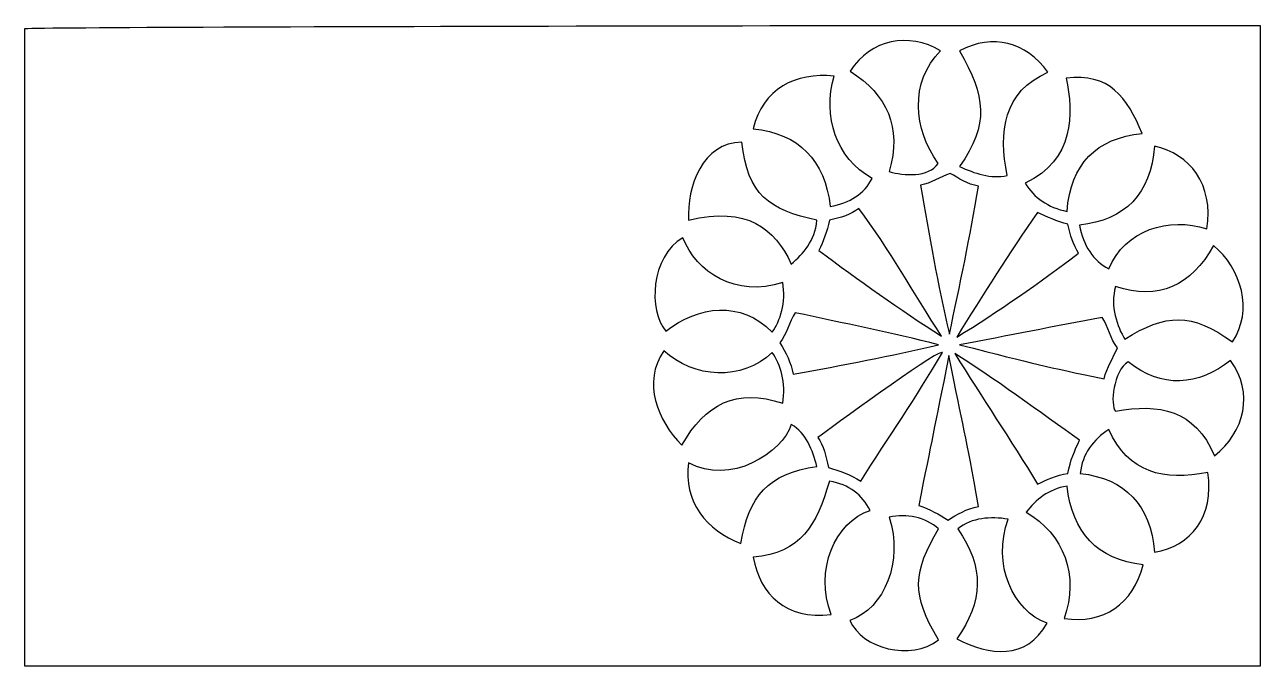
# Model space of a CAD drawing. Header units: centimetres. Extents: x -13.7 to 12.1, y -5.9 to 7.5.
import ezdxf

# ---------------------------------------------------------------- set-up
doc = ezdxf.new("R2010")
doc.units = ezdxf.units.CM
doc.header["$MEASUREMENT"] = 0
doc.layers.add('Layer 1', color=7, linetype='Continuous')

msp = doc.modelspace()

# ---------------------------------------------------------------- linework, layer by layer
at = {"layer": 'Layer 1', "color": 1}
for points, knots in [([(-13.681, 7.44024), (-13.681, 2.99575), (-13.681, -1.44858), (-13.681, -5.89311), (-13.681, -5.89311), (-5.07532, -5.89311), (3.53037, -5.89311), (12.13605, -5.89311), (12.13605, -5.89311), (12.13605, -1.42823), (12.13605, 3.03625), (12.13605, 7.50113), (12.13605, 7.50113), (9.982, 7.52124), (-13.68161, 7.48668), (-13.681, 7.44024)], [0, 0, 0, 0, 0.2, 0.2, 0.2, 0.2, 0.4, 0.4, 0.4, 0.4, 0.6, 0.6, 0.6, 0.6, 1, 1, 1, 1]), ([(5.45562, 6.97562), (4.80578, 6.32753), (4.89008, 5.33084), (5.40793, 4.61944), (5.40793, 4.61944), (5.2029, 4.32642), (4.68592, 4.35736), (4.38221, 4.45104), (4.38221, 4.45104), (4.64593, 5.38161), (4.34499, 6.0526), (3.56778, 6.54784), (3.56778, 6.54784), (3.99654, 7.22496), (4.7898, 7.36666), (5.45562, 6.97562)], [0, 0, 0, 0, 0.2, 0.2, 0.2, 0.2, 0.4, 0.4, 0.4, 0.4, 0.6, 0.6, 0.6, 0.6, 1, 1, 1, 1]), ([(7.70004, 6.52754), (6.76793, 6.12911), (6.6676, 5.27767), (6.846, 4.36984), (6.846, 4.36984), (6.49983, 4.28848), (6.16706, 4.41768), (5.85256, 4.55329), (5.85256, 4.55329), (6.47666, 5.45876), (6.3933, 6.01693), (5.85256, 6.97562), (5.85256, 6.97562), (6.55023, 7.34427), (7.23413, 7.16436), (7.70004, 6.52754)], [0, 0, 0, 0, 0.2, 0.2, 0.2, 0.2, 0.4, 0.4, 0.4, 0.4, 0.6, 0.6, 0.6, 0.6, 1, 1, 1, 1]), ([(3.23028, 6.44634), (2.99167, 5.6018), (3.26458, 4.73747), (4.02489, 4.30895), (4.02489, 4.30895), (3.86159, 3.98092), (3.55762, 3.79752), (3.15104, 3.71878), (3.15104, 3.71878), (3.03395, 4.69127), (2.50203, 5.2392), (1.54128, 5.3472), (1.54128, 5.3472), (1.73047, 6.17711), (2.43422, 6.53199), (3.23028, 6.44634)], [0, 0, 0, 0, 0.2, 0.2, 0.2, 0.2, 0.4, 0.4, 0.4, 0.4, 0.6, 0.6, 0.6, 0.6, 1, 1, 1, 1]), ([(9.66712, 5.24495), (8.70583, 5.15108), (8.17754, 4.61363), (8.09771, 3.61653), (8.09771, 3.61653), (7.69698, 3.70124), (7.40847, 3.90204), (7.22313, 4.20745), (7.22313, 4.20745), (8.25256, 4.69025), (8.23836, 5.67007), (8.0779, 6.40574), (8.0779, 6.40574), (8.97294, 6.51855), (9.35773, 6.00468), (9.66712, 5.24495)], [0, 0, 0, 0, 0.2, 0.2, 0.2, 0.2, 0.4, 0.4, 0.4, 0.4, 0.6, 0.6, 0.6, 0.6, 1, 1, 1, 1]), ([(1.30282, 5.06226), (1.30306, 5.06226), (1.30332, 5.06226), (1.30356, 5.06226), (1.30356, 5.06226), (1.41527, 3.97477), (1.88283, 3.63822), (2.87296, 3.43384), (2.87296, 3.43384), (2.82488, 2.99454), (2.5966, 2.73956), (2.33662, 2.51738), (2.33662, 2.51738), (1.98577, 3.26642), (1.41764, 3.72645), (0.19052, 3.43384), (0.19052, 3.43384), (0.1457, 4.13188), (0.48487, 5.06226), (1.30282, 5.06226)], [0, 0, 0, 0, 0.16666667, 0.16666667, 0.16666667, 0.16666667, 0.33333333, 0.33333333, 0.33333333, 0.33333333, 0.5, 0.5, 0.5, 0.5, 0.66666667, 0.66666667, 0.66666667, 0.66666667, 1, 1, 1, 1]), ([(9.92539, 4.98031), (10.66471, 4.81196), (11.16943, 4.19698), (11.01788, 3.2504), (11.01788, 3.2504), (10.2291, 3.51396), (9.30434, 3.23049), (8.97156, 2.41589), (8.97156, 2.41589), (8.63706, 2.58882), (8.44285, 2.9049), (8.35598, 3.33159), (8.35598, 3.33159), (9.31504, 3.43459), (9.84298, 3.97902), (9.92539, 4.98031)], [0, 0, 0, 0, 0.2, 0.2, 0.2, 0.2, 0.4, 0.4, 0.4, 0.4, 0.6, 0.6, 0.6, 0.6, 1, 1, 1, 1]), ([(5.65372, 4.41044), (5.8431, 4.31267), (6.00387, 4.18514), (6.25023, 4.1458), (6.25023, 4.1458), (6.06846, 3.0835), (5.85934, 2.07572), (5.64052, 1.05135), (5.64052, 1.05135), (5.39657, 2.09488), (5.2156, 3.10887), (5.03814, 4.1661), (5.03814, 4.1661), (5.25733, 4.20696), (5.44702, 4.33306), (5.65372, 4.41044)], [0, 0, 0, 0, 0.2, 0.2, 0.2, 0.2, 0.4, 0.4, 0.4, 0.4, 0.6, 0.6, 0.6, 0.6, 1, 1, 1, 1]), ([(3.74681, 3.67818), (4.38305, 2.8308), (4.89935, 1.89989), (5.47543, 1.01076), (5.47543, 1.01076), (4.61178, 1.5543), (3.73689, 2.18641), (2.91258, 2.80232), (2.91258, 2.80232), (3.00962, 2.98788), (3.08307, 3.19819), (3.13123, 3.43384), (3.13123, 3.43384), (3.36702, 3.484), (3.58622, 3.55098), (3.74681, 3.67818)], [0, 0, 0, 0, 0.2, 0.2, 0.2, 0.2, 0.4, 0.4, 0.4, 0.4, 0.6, 0.6, 0.6, 0.6, 1, 1, 1, 1]), ([(7.48139, 3.59623), (7.68287, 3.50409), (7.87891, 3.40595), (8.11752, 3.35189), (8.11752, 3.35189), (8.16042, 3.11764), (8.24019, 2.92128), (8.33617, 2.74142), (8.33617, 2.74142), (7.51628, 2.12188), (6.6706, 1.52305), (5.79313, 0.99046), (5.79313, 0.99046), (6.34016, 1.87526), (6.89318, 2.75363), (7.48139, 3.59623)], [0, 0, 0, 0, 0.2, 0.2, 0.2, 0.2, 0.4, 0.4, 0.4, 0.4, 0.6, 0.6, 0.6, 0.6, 1, 1, 1, 1]), ([(0.07166, 3.06696), (0.34413, 2.34842), (1.18175, 1.80644), (2.1576, 2.13095), (2.1576, 2.13095), (2.23216, 1.7109), (2.10555, 1.33235), (1.93895, 1.0927), (1.93895, 1.0927), (1.2784, 1.76501), (0.39369, 1.64392), (-0.28639, 1.113), (-0.28639, 1.113), (-0.65396, 1.53919), (-0.60293, 2.67695), (0.07166, 3.06696)], [0, 0, 0, 0, 0.2, 0.2, 0.2, 0.2, 0.4, 0.4, 0.4, 0.4, 0.6, 0.6, 0.6, 0.6, 1, 1, 1, 1]), ([(11.15728, 2.90457), (11.73845, 2.42394), (11.99895, 1.54868), (11.55422, 0.88896), (11.55422, 0.88896), (10.7016, 1.51182), (10.15849, 1.47794), (9.30907, 0.94986), (9.30907, 0.94986), (9.14077, 1.1965), (8.9959, 1.64293), (9.11097, 2.04901), (9.11097, 2.04901), (10.00202, 1.75431), (10.70191, 2.05874), (11.15728, 2.90457)], [0, 0, 0, 0, 0.2, 0.2, 0.2, 0.2, 0.4, 0.4, 0.4, 0.4, 0.6, 0.6, 0.6, 0.6, 1, 1, 1, 1]), ([(2.41586, 1.49943), (3.42258, 1.28243), (4.43985, 1.07716), (5.41527, 0.82807), (5.41527, 0.82807), (4.42883, 0.59706), (3.40984, 0.39949), (2.37624, 0.21685), (2.37624, 0.21685), (2.32734, 0.45146), (2.2304, 0.67156), (2.09817, 0.86867), (2.09817, 0.86867), (2.23802, 1.04426), (2.29237, 1.30707), (2.41586, 1.49943)], [0, 0, 0, 0, 0.2, 0.2, 0.2, 0.2, 0.4, 0.4, 0.4, 0.4, 0.6, 0.6, 0.6, 0.6, 1, 1, 1, 1]), ([(8.83289, 1.39794), (8.96688, 1.21633), (9.00427, 0.93613), (9.15059, 0.76717), (9.15059, 0.76717), (9.05811, 0.54983), (8.93316, 0.36534), (8.87251, 0.11535), (8.87251, 0.11535), (7.5951, 0.38504), (7.48472, 0.41518), (5.85256, 0.82807), (5.85256, 0.82807), (6.84663, 1.0148), (7.83749, 1.21853), (8.83289, 1.39794)], [0, 0, 0, 0, 0.2, 0.2, 0.2, 0.2, 0.4, 0.4, 0.4, 0.4, 0.6, 0.6, 0.6, 0.6, 1, 1, 1, 1]), ([(-0.32601, 0.70552), (0.29216, 0.12525), (1.31012, 0.06538), (1.93895, 0.66492), (1.93895, 0.66492), (2.10997, 0.42127), (2.23085, 0.03432), (2.1576, -0.39362), (2.1576, -0.39362), (1.19592, -0.06677), (0.52827, -0.4115), (0.05185, -1.26873), (0.05185, -1.26873), (-0.45971, -0.76528), (-0.78393, 0.04828), (-0.32601, 0.70552)], [0, 0, 0, 0, 0.2, 0.2, 0.2, 0.2, 0.4, 0.4, 0.4, 0.4, 0.6, 0.6, 0.6, 0.6, 1, 1, 1, 1]), ([(5.48204, 0.66868), (5.48847, 0.66908), (5.49302, 0.66793), (5.49524, 0.66492), (5.49524, 0.66492), (4.95211, -0.25779), (4.35584, -1.12625), (3.78643, -2.02204), (3.78643, -2.02204), (3.57905, -1.88647), (3.34809, -1.80075), (3.11142, -1.73711), (3.11142, -1.73711), (3.06385, -1.50086), (3.00589, -1.27542), (2.89277, -1.10634), (2.89277, -1.10634), (3.1228, -0.94415), (5.28258, 0.65625), (5.48204, 0.66868)], [0, 0, 0, 0, 0.16666667, 0.16666667, 0.16666667, 0.16666667, 0.33333333, 0.33333333, 0.33333333, 0.33333333, 0.5, 0.5, 0.5, 0.5, 0.66666667, 0.66666667, 0.66666667, 0.66666667, 1, 1, 1, 1]), ([(5.62731, 0.60403), (5.93497, -0.92945), (5.9711, -1.00233), (6.25023, -2.55132), (6.25023, -2.55132), (5.99654, -2.60352), (5.79879, -2.71337), (5.6141, -2.83625), (5.6141, -2.83625), (5.4215, -2.72147), (5.23232, -2.60358), (4.99852, -2.53102), (4.99852, -2.53102), (5.28552, -1.09902), (5.30865, -1.01067), (5.62731, 0.60403)], [0, 0, 0, 0, 0.2, 0.2, 0.2, 0.2, 0.4, 0.4, 0.4, 0.4, 0.6, 0.6, 0.6, 0.6, 1, 1, 1, 1]), ([(5.75351, 0.64463), (6.48441, 0.19415), (7.59714, -0.62432), (8.35598, -1.16724), (8.35598, -1.16724), (8.26192, -1.38299), (8.16152, -1.59183), (8.11752, -1.8589), (8.11752, -1.8589), (7.87135, -1.89845), (7.67843, -1.99306), (7.48139, -2.08294), (7.48139, -2.08294), (6.91694, -1.16172), (6.32428, -0.27015), (5.75351, 0.64463)], [0, 0, 0, 0, 0.2, 0.2, 0.2, 0.2, 0.4, 0.4, 0.4, 0.4, 0.6, 0.6, 0.6, 0.6, 1, 1, 1, 1]), ([(11.5146, 0.50253), (12.01007, -0.16912), (11.80796, -0.99889), (11.17709, -1.49277), (11.17709, -1.49277), (10.77162, -0.52284), (10.02279, -0.39635), (9.11097, -0.55601), (9.11097, -0.55601), (8.99643, -0.44108), (9.06029, 0.28973), (9.37804, 0.47396), (9.37804, 0.47396), (10.05447, -0.09713), (10.8575, -0.02293), (11.5146, 0.50253)], [0, 0, 0, 0, 0.2, 0.2, 0.2, 0.2, 0.4, 0.4, 0.4, 0.4, 0.6, 0.6, 0.6, 0.6, 1, 1, 1, 1]), ([(2.33662, -0.83418), (2.65191, -1.02232), (2.78166, -1.37326), (2.87296, -1.71681), (2.87296, -1.71681), (1.84525, -1.8516), (1.44713, -2.34614), (1.28301, -3.32493), (1.28301, -3.32493), (0.56352, -3.05951), (0.07587, -2.44809), (0.19052, -1.63561), (0.19052, -1.63561), (1.05097, -2.12694), (2.15644, -1.42894), (2.33662, -0.83418)], [0, 0, 0, 0, 0.2, 0.2, 0.2, 0.2, 0.4, 0.4, 0.4, 0.4, 0.6, 0.6, 0.6, 0.6, 1, 1, 1, 1]), ([(8.97156, -0.9432), (9.3744, -1.84918), (10.12789, -2.03006), (11.03769, -1.8386), (11.03769, -1.8386), (11.18337, -2.76601), (10.68809, -3.37723), (9.92539, -3.50837), (9.92539, -3.50837), (9.84237, -2.51454), (9.31735, -1.97303), (8.37579, -1.8589), (8.37579, -1.8589), (8.41225, -1.45195), (8.6483, -1.15378), (8.97156, -0.9432)], [0, 0, 0, 0, 0.2, 0.2, 0.2, 0.2, 0.4, 0.4, 0.4, 0.4, 0.6, 0.6, 0.6, 0.6, 1, 1, 1, 1]), ([(3.13123, -2.02204), (3.54901, -2.08929), (3.81801, -2.30855), (3.98527, -2.63251), (3.98527, -2.63251), (3.25637, -2.86936), (2.80648, -3.89631), (3.17085, -4.81126), (3.17085, -4.81126), (2.21623, -4.91363), (1.68483, -4.4063), (1.54128, -3.60987), (1.54128, -3.60987), (2.54112, -3.52899), (2.86676, -2.94351), (3.13123, -2.02204)], [0, 0, 0, 0, 0.2, 0.2, 0.2, 0.2, 0.4, 0.4, 0.4, 0.4, 0.6, 0.6, 0.6, 0.6, 1, 1, 1, 1]), ([(8.09771, -2.12354), (8.21219, -3.0987), (8.72909, -3.66198), (9.68693, -3.77301), (9.68693, -3.77301), (9.48511, -4.5887), (8.85596, -5.01922), (8.03828, -4.89245), (8.03828, -4.89245), (8.35531, -4.01194), (8.03306, -3.11753), (7.24367, -2.67311), (7.24367, -2.67311), (7.44932, -2.40884), (7.70193, -2.19302), (8.09771, -2.12354)], [0, 0, 0, 0, 0.2, 0.2, 0.2, 0.2, 0.4, 0.4, 0.4, 0.4, 0.6, 0.6, 0.6, 0.6, 1, 1, 1, 1]), ([(5.41527, -3.0197), (4.87795, -3.9101), (4.83796, -4.39453), (5.41527, -5.34053), (5.41527, -5.34053), (4.83177, -5.78832), (3.81039, -5.52476), (3.56118, -4.93305), (3.56118, -4.93305), (4.28926, -4.68331), (4.67874, -3.69314), (4.38221, -2.77536), (4.38221, -2.77536), (4.74907, -2.69882), (5.13129, -2.77035), (5.41527, -3.0197)], [0, 0, 0, 0, 0.2, 0.2, 0.2, 0.2, 0.4, 0.4, 0.4, 0.4, 0.6, 0.6, 0.6, 0.6, 1, 1, 1, 1]), ([(6.86581, -2.81596), (6.52662, -3.75833), (6.97185, -4.74129), (7.68023, -4.99395), (7.68023, -4.99395), (7.24691, -5.76771), (6.48119, -5.67193), (5.79313, -5.31948), (5.79313, -5.31948), (6.34331, -4.54706), (6.3816, -3.82415), (5.81294, -3.0197), (5.81294, -3.0197), (6.1162, -2.77713), (6.49865, -2.76192), (6.86581, -2.81596)], [0, 0, 0, 0, 0.2, 0.2, 0.2, 0.2, 0.4, 0.4, 0.4, 0.4, 0.6, 0.6, 0.6, 0.6, 1, 1, 1, 1])]:
    msp.add_open_spline(points, degree=3, knots=knots, dxfattribs=at)

doc.saveas('drawing.dxf')
